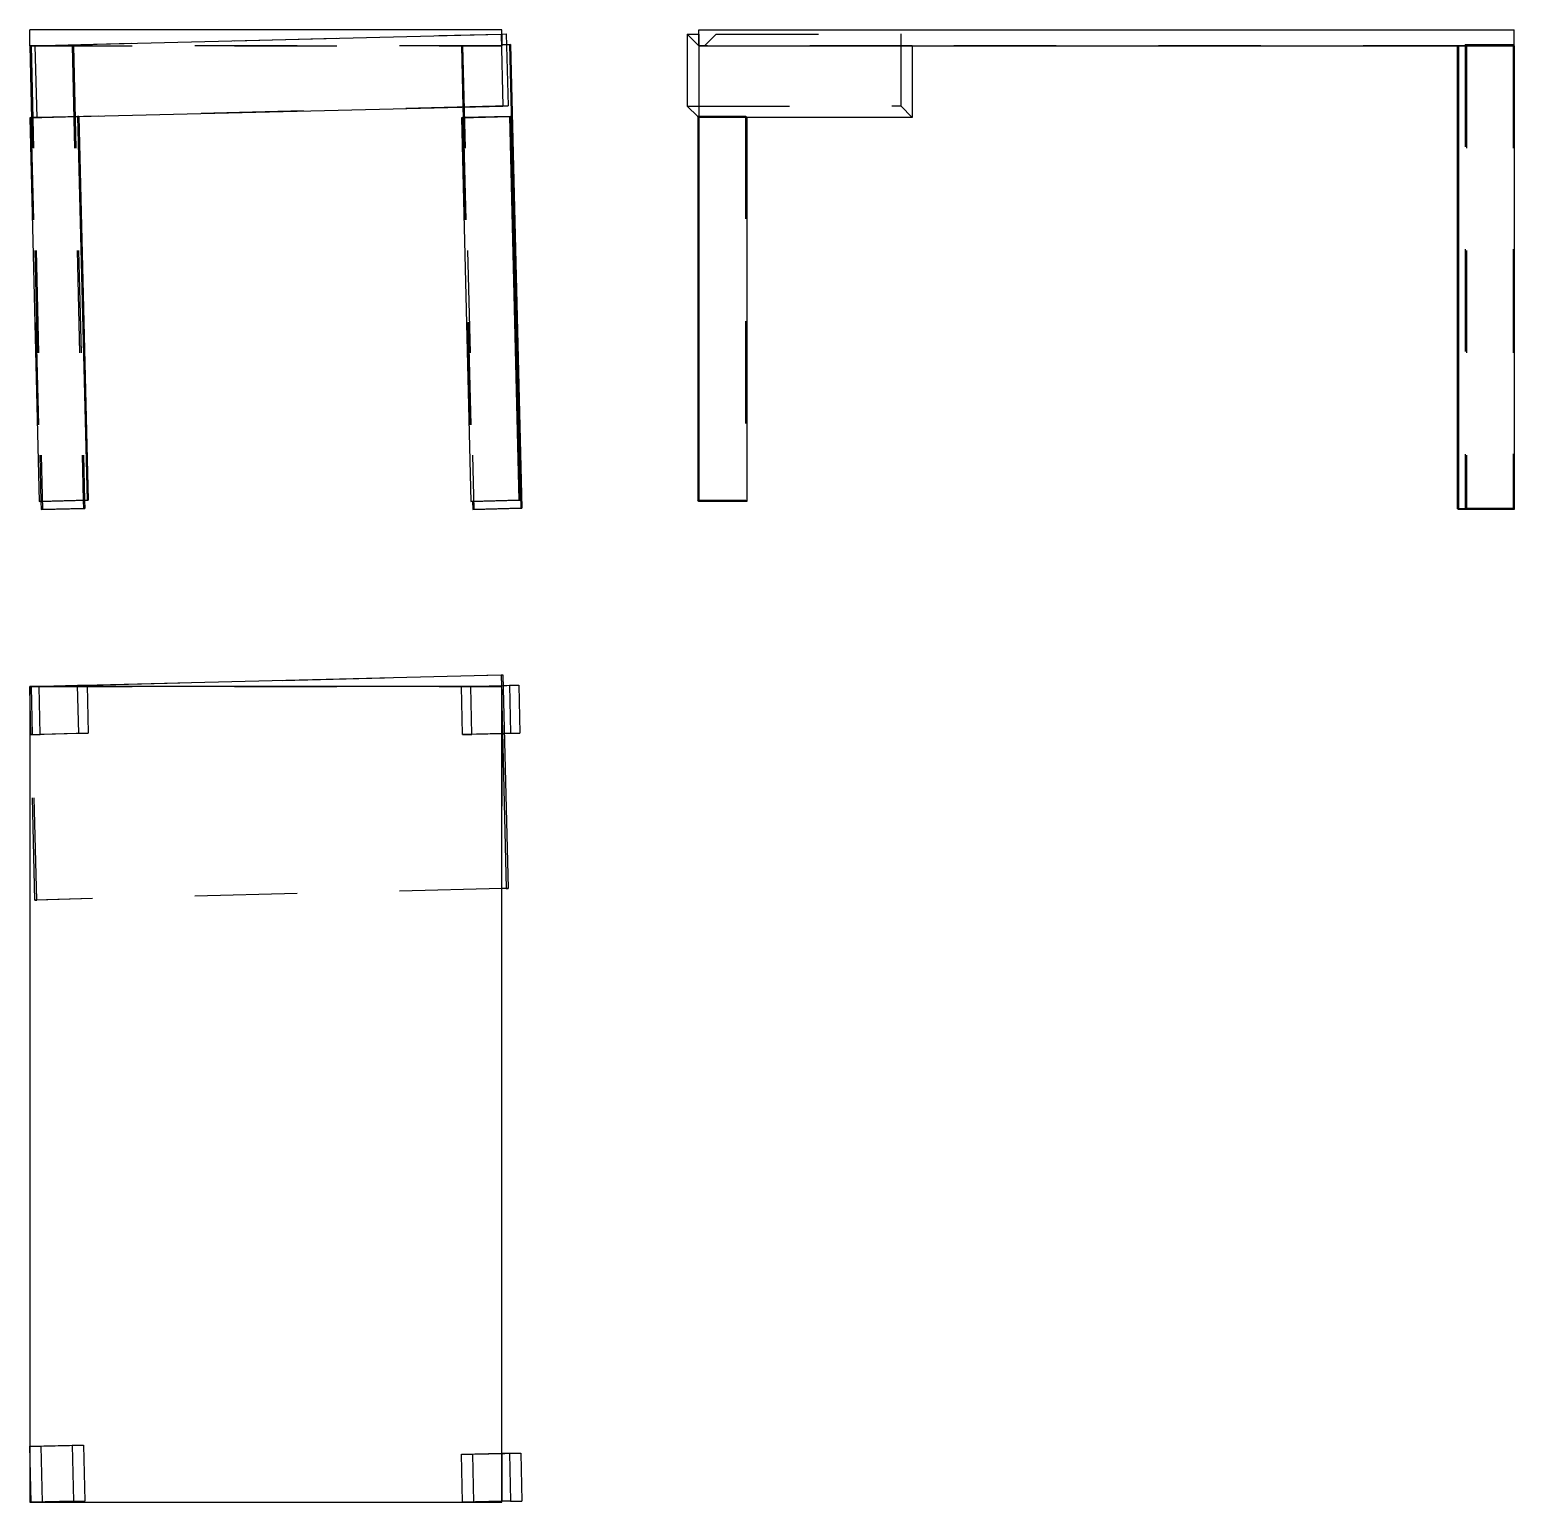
# Model space of a CAD drawing. Extents: x 0 to 1.45, y 0 to 1.44.
import ezdxf

# ---------------------------------------------------------------- set-up
doc = ezdxf.new("R2010")
doc.units = 0
doc.linetypes.add('HIDDEN', pattern=[0.040409, 0.026953, -0.013456])
for name, color, linetype in [('FRONT', 7, 'CONTINUOUS'), ('FRONT_HID', 7, 'HIDDEN'), ('LEFT', 7, 'CONTINUOUS'), ('LEFT_HID', 7, 'HIDDEN'), ('TOP', 7, 'CONTINUOUS'), ('TOP_HID', 7, 'HIDDEN')]:
    doc.layers.add(name, color=color, linetype=linetype)

msp = doc.modelspace()

# ---------------------------------------------------------------- linework, layer by layer
at = {"layer": 'FRONT'}
for p, q in [((0.461349, 1.438438), (0, 1.438438)), ((0, 1.422813), (0, 1.438438)), ((0.461349, 1.422813), (0.461349, 1.438438)), ((0, 1.422813), (0.46066, 1.434121)), ((0, 1.422813), (0.001725, 1.352543)), ((0.46066, 1.434121), (0.460937, 1.434128)), ((0.46066, 1.434121), (0.462385, 1.36383)), ((0.460938, 1.434128), (0.461215, 1.422813)), ((0.461349, 1.422813), (0.461215, 1.422813)), ((0.461349, 1.434138), (0.465779, 1.434247)), ((0.465779, 1.434247), (0.467504, 1.363956)), ((0.466033, 1.423897), (0.468722, 1.423963)), ((0.468722, 1.423963), (0.469872, 1.423991)), ((0.468722, 1.423963), (0.479842, 0.970974)), ((0.469872, 1.423991), (0.480992, 0.971003)), ((0.046848, 1.353629), (0.462385, 1.36383)), ((0.462385, 1.36383), (0.467504, 1.363956)), ((0, 1.3525), (0.046847, 1.35365)), ((0, 1.3525), (0.009203, 0.977613)), ((0.046847, 1.35365), (0.05605, 0.978763)), ((0.046847, 1.35365), (0.046848, 1.35365)), ((0.046848, 1.35365), (0.046848, 1.353629)), ((0.047997, 1.353657), (0.0572, 0.978792)), ((0.421875, 1.3525), (0.468722, 1.35365)), ((0.421875, 1.3525), (0.431078, 0.977613)), ((0.423346, 1.362872), (0.4236, 1.352543)), ((0.468722, 1.35365), (0.469872, 1.353679)), ((0.468722, 1.35365), (0.477925, 0.978763)), ((0.469872, 1.353679), (0.479075, 0.978792)), ((0.009203, 0.977613), (0.05605, 0.978763)), ((0.010928, 0.977656), (0.01112, 0.969824)), ((0.05235, 0.978673), (0.052543, 0.970841)), ((0.053692, 0.978705), (0.053884, 0.970874)), ((0.05605, 0.978763), (0.0572, 0.978792)), ((0.431078, 0.977613), (0.477925, 0.978763)), ((0.432803, 0.977656), (0.432995, 0.969824)), ((0.477925, 0.978763), (0.479075, 0.978792)), ((0.01112, 0.969824), (0.052543, 0.970841)), ((0.052543, 0.970841), (0.053884, 0.970874)), ((0.432995, 0.969824), (0.479842, 0.970974)), ((0.479842, 0.970974), (0.480992, 0.971003))]:
    msp.add_line(p, q, dxfattribs=at)
at = {"layer": 'FRONT_HID', "linetype": 'HIDDEN'}
for p, q in [((0, 1.422813), (0.460938, 1.434128)), ((0.005122, 1.422813), (0, 1.422813)), ((0, 1.422813), (0.461349, 1.422813)), ((0.001343, 1.422813), (0, 1.422813)), ((0, 1.422813), (0.041447, 1.422813)), ((0, 1.422813), (0.010928, 0.977656)), ((0.04279, 1.422813), (0.001343, 1.422813)), ((0.001343, 1.422813), (0.012462, 0.969857)), ((0.005122, 1.422813), (0.006844, 1.352647)), ((0.461349, 1.422813), (0.005122, 1.422813)), ((0.041447, 1.422813), (0.04279, 1.422813)), ((0.041447, 1.422813), (0.05235, 0.978673)), ((0.04279, 1.422813), (0.053692, 0.978705)), ((0.423026, 1.422813), (0.421875, 1.422813)), ((0.421875, 1.422813), (0.461349, 1.422813)), ((0.421875, 1.422813), (0.423346, 1.362872)), ((0.461349, 1.422813), (0.423026, 1.422813)), ((0.423026, 1.422813), (0.434145, 0.969853)), ((0.461349, 1.422813), (0.461349, 1.434138)), ((0.461349, 1.434138), (0.461349, 1.422813)), ((0.469872, 1.423991), (0.461349, 1.423782)), ((0.461349, 1.423782), (0.466033, 1.423897)), ((0.461349, 1.422813), (0.461349, 1.423782)), ((0.461349, 1.423782), (0.461349, 1.422813)), ((0.467504, 1.363956), (0.006844, 1.352647)), ((0.00115, 1.352529), (0, 1.3525)), ((0.002874, 1.352571), (0.00115, 1.352529)), ((0.00115, 1.352529), (0.010353, 0.977642)), ((0.001725, 1.352543), (0.046848, 1.35365)), ((0.002874, 1.352571), (0.001725, 1.352543)), ((0.002875, 1.35255), (0.002874, 1.352571)), ((0.002875, 1.35255), (0.047997, 1.353657)), ((0.006844, 1.352647), (0.002875, 1.35255)), ((0.047997, 1.353657), (0.046848, 1.353629)), ((0.423025, 1.352529), (0.421875, 1.3525)), ((0.469872, 1.353679), (0.423025, 1.352529)), ((0.423025, 1.352529), (0.432228, 0.977642)), ((0.4236, 1.352543), (0.432803, 0.977656)), ((0.010353, 0.977642), (0.009203, 0.977613)), ((0.0572, 0.978792), (0.010353, 0.977642)), ((0.432228, 0.977642), (0.431078, 0.977613)), ((0.479075, 0.978792), (0.432228, 0.977642)), ((0.012462, 0.969857), (0.01112, 0.969824)), ((0.053884, 0.970874), (0.012462, 0.969857)), ((0.434145, 0.969853), (0.432995, 0.969824)), ((0.480992, 0.971003), (0.434145, 0.969853))]:
    msp.add_line(p, q, dxfattribs=at)
at = {"layer": 'LEFT'}
for p, q in [((0.653941, 1.422813), (0.653941, 1.438438)), ((0.653941, 1.438438), (1.450816, 1.438438)), ((1.450816, 1.422813), (1.450816, 1.438438)), ((0.642629, 1.434121), (0.653941, 1.434128)), ((0.653941, 1.422813), (0.642629, 1.434121)), ((0.642629, 1.434121), (0.642629, 1.36383)), ((0.653941, 1.422813), (0.653941, 1.352543)), ((0.653941, 1.422813), (1.396129, 1.422813)), ((0.862513, 1.422813), (0.862513, 1.352647)), ((1.395112, 1.422813), (1.395112, 0.970841)), ((1.396129, 1.422813), (1.450816, 1.422813)), ((1.396129, 1.422813), (1.396129, 0.969824)), ((1.4508, 1.422813), (1.4508, 0.969857)), ((1.450802, 1.422813), (1.450802, 0.969853)), ((0.652812, 1.35365), (0.642629, 1.36383)), ((0.652791, 1.35365), (0.652791, 0.978763)), ((0.653941, 1.3525), (0.652791, 1.35365)), ((0.652791, 1.35365), (0.652833, 1.35365)), ((0.653941, 1.352543), (0.652833, 1.35365)), ((0.70076, 1.352571), (0.653941, 1.352543)), ((0.700802, 1.352529), (0.653941, 1.3525)), ((0.653941, 1.3525), (0.653941, 0.977613)), ((0.70076, 1.352571), (0.700802, 1.352529)), ((0.862513, 1.352647), (0.700781, 1.35255)), ((0.700802, 1.352529), (0.700802, 0.977642)), ((0.653941, 0.977613), (0.652791, 0.978763)), ((0.700802, 0.977642), (0.653941, 0.977613)), ((1.396129, 0.969824), (1.395112, 0.970841)), ((1.4508, 0.969857), (1.396129, 0.969824)), ((1.403941, 0.969824), (1.403937, 0.969829)), ((1.450802, 0.969853), (1.403941, 0.969824)), ((1.403941, 0.969829), (1.403941, 0.969824))]:
    msp.add_line(p, q, dxfattribs=at)
at = {"layer": 'LEFT_HID', "linetype": 'HIDDEN'}
for p, q in [((0.653941, 1.422813), (0.653941, 1.434128)), ((0.653941, 1.434128), (0.653941, 1.422813)), ((0.862513, 1.422813), (0.653941, 1.422813)), ((0.653941, 1.422813), (0.659374, 1.422813)), ((0.659374, 1.422813), (0.653941, 1.422813)), ((0.659374, 1.422813), (0.670696, 1.434138)), ((0.670696, 1.434138), (0.851201, 1.434247)), ((0.670696, 1.434138), (0.85131, 1.434138)), ((0.851201, 1.434247), (0.851201, 1.363956)), ((0.851201, 1.434247), (0.85131, 1.434138)), ((0.85131, 1.434138), (0.851317, 1.422813)), ((0.851317, 1.422813), (0.862513, 1.422813)), ((1.402973, 1.422813), (0.851317, 1.422813)), ((1.396129, 1.422813), (1.395112, 1.422813)), ((1.395112, 1.422813), (1.449783, 1.422813)), ((1.4508, 1.422813), (1.396129, 1.422813)), ((1.402791, 1.423963), (1.449652, 1.423991)), ((1.402791, 1.423963), (1.402791, 0.970974)), ((1.402972, 1.423782), (1.402791, 1.423963)), ((1.402973, 1.422813), (1.402972, 1.423782)), ((1.402972, 1.423782), (1.449861, 1.423782)), ((1.403941, 1.422813), (1.402973, 1.422813)), ((1.450802, 1.422813), (1.403941, 1.422813)), ((1.403941, 1.422813), (1.403941, 0.969829)), ((1.449652, 1.423991), (1.449861, 1.423782)), ((1.449652, 1.423991), (1.449652, 0.971003)), ((1.449783, 1.422813), (1.4508, 1.422813)), ((1.449783, 1.422813), (1.449783, 0.970874)), ((1.449861, 1.423782), (1.449862, 1.422813)), ((1.450816, 1.422813), (1.449862, 1.422813)), ((1.449862, 1.422813), (1.450802, 1.422813)), ((0.642629, 1.36383), (0.851201, 1.363956)), ((0.851201, 1.363956), (0.862513, 1.352647)), ((0.652791, 1.35365), (0.699652, 1.353679)), ((0.652833, 1.353629), (0.652812, 1.35365)), ((0.699652, 1.353657), (0.652833, 1.353629)), ((0.652833, 1.35365), (0.652833, 1.353629)), ((0.699652, 1.353679), (0.699652, 0.978792)), ((0.699652, 1.353679), (0.700802, 1.352529)), ((0.699652, 1.353657), (0.699652, 0.978792)), ((0.70076, 1.35255), (0.699652, 1.353657)), ((0.70076, 1.35255), (0.70076, 1.352571)), ((0.700781, 1.35255), (0.70076, 1.35255)), ((0.652791, 0.978763), (0.699652, 0.978792)), ((0.652791, 0.978763), (0.699652, 0.978792)), ((0.699652, 0.978792), (0.700802, 0.977642)), ((0.699652, 0.978792), (0.700802, 0.977642)), ((1.395112, 0.970841), (1.449783, 0.970874)), ((1.402791, 0.970974), (1.449652, 0.971003)), ((1.403937, 0.969829), (1.402791, 0.970974)), ((1.449652, 0.971003), (1.450802, 0.969853)), ((1.449783, 0.970874), (1.4508, 0.969857))]:
    msp.add_line(p, q, dxfattribs=at)
at = {"layer": 'TOP'}
for p, q in [((0, 0.796875), (0.46066, 0.808187)), ((0.46066, 0.808187), (0.462385, 0.808187)), ((0.46066, 0.808187), (0.460937, 0.796875)), ((0.462385, 0.808187), (0.467504, 0.599615)), ((0.462638, 0.797876), (0.468722, 0.798025)), ((0.468722, 0.798025), (0.477925, 0.798025)), ((0.468722, 0.798025), (0.469872, 0.751164)), ((0.477925, 0.798025), (0.479075, 0.751164)), ((0.461349, 0.796875), (0, 0.796875)), ((0, 0.796875), (0, 0)), ((0.461349, 0), (0.461349, 0.796875)), ((0.461349, 0.78012), (0.465779, 0.599615)), ((0.469872, 0.751164), (0.463789, 0.751015)), ((0.479075, 0.751164), (0.463794, 0.750789)), ((0.469872, 0.751164), (0.479075, 0.751164)), ((0.467504, 0.599615), (0.461349, 0.599464)), ((0.465779, 0.599615), (0.461349, 0.599506)), ((0.465779, 0.599615), (0.467504, 0.599615)), ((0.461349, 0.047844), (0.468722, 0.048025)), ((0.468722, 0.048025), (0.479842, 0.048025)), ((0.468722, 0.048025), (0.469872, 0.001164)), ((0.479842, 0.048025), (0.480992, 0.001164)), ((0, 0), (0.461349, 0)), ((0.469872, 0.001164), (0.461349, 0.000955)), ((0.480992, 0.001164), (0.461349, 0.000682)), ((0.469872, 0.001164), (0.480992, 0.001164))]:
    msp.add_line(p, q, dxfattribs=at)
at = {"layer": 'TOP_HID', "linetype": 'HIDDEN'}
for p, q in [((0, 0.796875), (0.046847, 0.798025)), ((0.001725, 0.796875), (0.046848, 0.797983)), ((0.009203, 0.796875), (0.05605, 0.798025)), ((0.046847, 0.798025), (0.05605, 0.798025)), ((0.046847, 0.798025), (0.046848, 0.797983)), ((0.046848, 0.797983), (0.462385, 0.808187)), ((0.047997, 0.751164), (0.046848, 0.797983)), ((0.046848, 0.797983), (0.046848, 0.797983)), ((0.05605, 0.798025), (0.0572, 0.751164)), ((0.431078, 0.796875), (0.477925, 0.798025)), ((0, 0.796875), (0.009203, 0.796875)), ((0.00115, 0.750014), (0, 0.796875)), ((0, 0.796875), (0.001725, 0.796875)), ((0.005122, 0.588303), (0, 0.796875)), ((0, 0.796875), (0.460938, 0.796875)), ((0, 0.796875), (0, 0.054688)), ((0.002874, 0.750056), (0.001725, 0.796875)), ((0.010353, 0.750014), (0.009203, 0.796875)), ((0.421875, 0.796875), (0.462638, 0.797876)), ((0.421875, 0.796875), (0.431078, 0.796875)), ((0.423025, 0.750014), (0.421875, 0.796875)), ((0.432228, 0.750014), (0.431078, 0.796875)), ((0.460938, 0.796875), (0.461215, 0.796875)), ((0.461215, 0.796875), (0.461349, 0.791442)), ((0.461349, 0.796875), (0.461215, 0.796875)), ((0.461349, 0.791442), (0.461349, 0.796875)), ((0.461349, 0.791442), (0.461349, 0.78012)), ((0.461349, 0.78012), (0.461349, 0.599506)), ((0.002874, 0.750056), (0.00115, 0.750014)), ((0.00115, 0.750014), (0.010353, 0.750014)), ((0.002875, 0.750056), (0.002874, 0.750056)), ((0.002875, 0.750056), (0.047997, 0.751164)), ((0.006844, 0.588303), (0.002875, 0.750056)), ((0.0572, 0.751164), (0.010353, 0.750014)), ((0.047997, 0.751164), (0.0572, 0.751164)), ((0.463789, 0.751015), (0.423025, 0.750014)), ((0.423025, 0.750014), (0.432228, 0.750014)), ((0.463794, 0.750789), (0.432228, 0.750014)), ((0.461349, 0.599499), (0.005122, 0.588303)), ((0.461349, 0.599464), (0.006844, 0.588303)), ((0.461349, 0.599506), (0.461349, 0.599499)), ((0.461349, 0.047844), (0.461349, 0.599499)), ((0.005122, 0.588303), (0.006844, 0.588303)), ((0, 0.054688), (0.041447, 0.055705)), ((0, 0.054688), (0, 0)), ((0.001343, 0.000016), (0, 0.054688)), ((0, 0.054688), (0.01112, 0.054688)), ((0.01112, 0.054688), (0.052543, 0.055705)), ((0.012462, 0.000016), (0.01112, 0.054688)), ((0.041447, 0.055705), (0.04279, 0.001034)), ((0.041447, 0.055705), (0.052543, 0.055705)), ((0.052543, 0.055705), (0.053884, 0.001034)), ((0.421875, 0.046875), (0.461349, 0.047844)), ((0.423026, 0.000014), (0.421875, 0.046875)), ((0.421875, 0.046875), (0.432995, 0.046875)), ((0.432995, 0.046875), (0.479842, 0.048025)), ((0.434145, 0.000014), (0.432995, 0.046875)), ((0.461349, 0.047844), (0.461349, 0.047844)), ((0.461349, 0.047844), (0.461349, 0.000955)), ((0.04279, 0.001034), (0.001343, 0.000016)), ((0.001343, 0.000016), (0.012462, 0.000016)), ((0.053884, 0.001034), (0.012462, 0.000016)), ((0.04279, 0.001034), (0.053884, 0.001034)), ((0.461349, 0.000955), (0.423026, 0.000014)), ((0.423026, 0.000014), (0.434145, 0.000014)), ((0.461349, 0.000682), (0.434145, 0.000014)), ((0.461349, 0), (0.461349, 0.000955)), ((0.461349, 0.000955), (0.461349, 0.000955))]:
    msp.add_line(p, q, dxfattribs=at)

doc.saveas('drawing.dxf')
